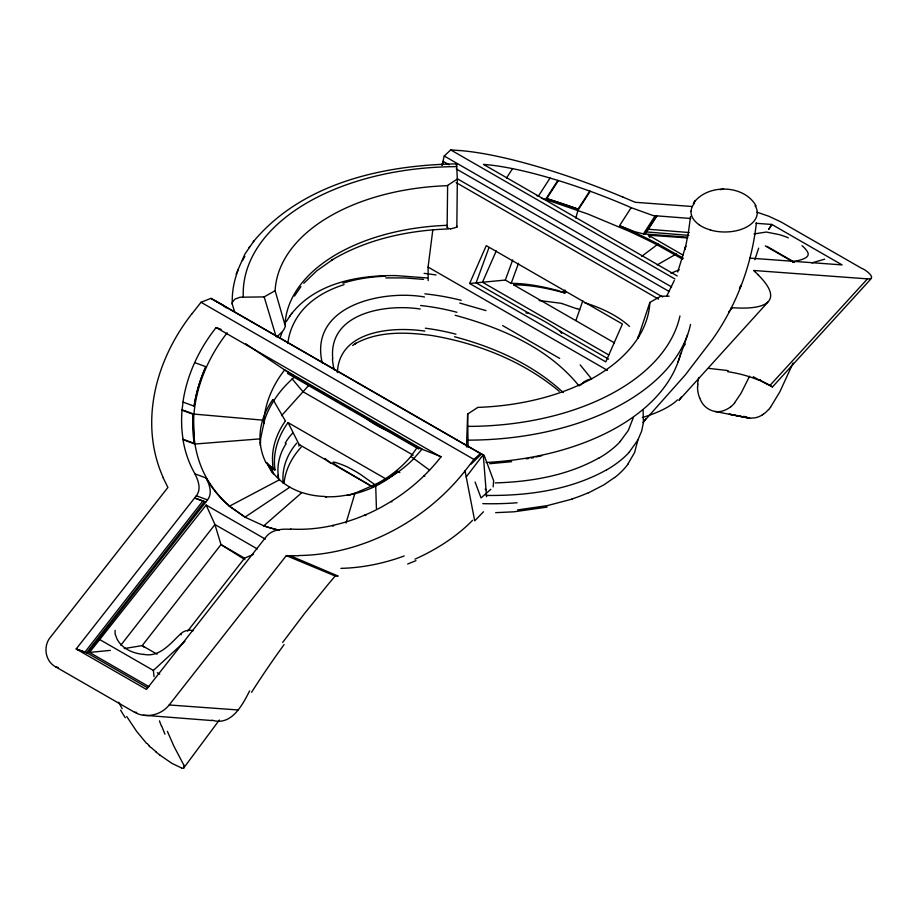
<?xml version="1.0" encoding="UTF-8"?>
<svg xmlns="http://www.w3.org/2000/svg" width="918" height="918" viewBox="0 0 918 918"><rect width="100%" height="100%" fill="white"/><g stroke="black" fill="none" stroke-linecap="round" stroke-linejoin="round"><path stroke-width="1.38" d="M447.123 226.987L447.628 185.402M697.76 386.765L697.829 384.149M450.6 228.892L456.831 227.216L457.348 179.021L456.567 163.886L456.407 165.607M441.248 456.728L417.3 447.364L294.942 376.632A96.459 75.253 -24.8 0 0 264.51 420.283L260.574 438.827L260.414 445.459L260.092 442.591M468.077 447.284L467.664 414.052L477.521 407.581M337.399 372.593C338.983 330.044 393.432 326.36 424.885 331.123M466.47 446.836L467.664 414.052M184.266 767.023L184.174 766.14M493.127 486.873L493.666 480.825L484.234 455.546L214.904 300.611M260.574 438.827L194.891 444.037L183.084 439.699L182.625 436.279A158.171 128.015 -34.5 0 1 182.028 410.22L183.474 398.733A157.242 127.269 -34.5 0 1 194.685 362.599A154.235 124.825 -34.5 0 1 216.132 327.542L221.112 329.367M285.234 325.775L275.125 290.685A187.49 110.998 1.2 0 1 447.181 185.688M264.132 416.933L263.879 423.657M428.201 280.621L428.086 267.081L432.86 229.569M287.85 343.527C289.445 328.219 297.409 313.922 308.861 303.766A110.894 73.853 9.5 0 1 317.835 296.87A114.05 75.953 9.5 0 1 344.089 284.649M690.531 216.441L688.339 233.08L684.977 249.558L685.735 245.978L677.713 272.015M698.196 380.419L698.667 377.527M756.398 222.695C751.842 264.533 736.764 305.04 712.437 339.43L685.264 374.946L642.944 422.555M643.07 409.784L643.449 422.544L641.659 431.104L637.803 440.181L634.59 452.54L627.786 464.256M115.094 630.322L115.129 634.04L116.942 638.848A40.048 29.227 -14.4 0 0 143.954 654.454M442.04 165.194L444.22 156.003L450.738 149.909L459.379 150.541M456.498 164.012L456.533 163.886C383.506 164.988 302.068 183.003 253.322 241.721M442.155 165.091L443.119 161.361L449.074 164.781M575.827 218.128L577.904 210.325L590.217 191.265A147.626 31.499 21.7 0 1 631.171 207.652L653.088 215.569L690.795 218.484M633.156 418.057L628.302 430.45L620.247 441.374M346.063 523.019L354.979 493.184L375.691 484.314A95.736 74.691 -24.8 0 0 410.885 456.418M280.357 337.204L281.941 332.706M754.848 259.668L758.658 248.181M236.087 274.069L244.945 254.022L254.137 240.631M575.884 320.554L582.781 300.874M678.127 361.772L687.582 334.772M488.973 247.642L476.109 282.859L528.561 313.061A112.799 34.23 17.9 0 1 559.819 331.054L608.611 359.145M469.637 283.478L605.788 361.876L622.427 324.031L486.265 245.634L469.637 283.478L505.336 280.059L512.692 259.943M518.521 263.294L511.165 283.421L505.336 280.059M645.641 418.895L643.977 421.546M793.083 363.012L779.887 391.756L770.466 407.328M496.248 250.935L482.478 282.251L608.737 354.945M674.271 280.529L666.904 295.722M749.558 376.254L741.113 393.122L734.572 402.864M637.803 440.181L629.323 452M211.989 720.16C231.508 726.39 242.49 704.829 249.65 690.875M681.294 397.046L679.182 400.03M286.232 321.667L290.214 315.574M294.471 296.055L300.92 286.6M286.209 443.532C280.047 452.884 276.846 464.336 278.234 475.524M506.472 178.058L512.554 168.637A157.242 33.553 21.7 0 1 546.715 177.082L558.396 180.559A158.171 33.748 21.7 0 1 586.395 189.9L590.217 191.265M550.054 178.046L538.407 196.096L536.525 195.545M541.471 198.219L545.567 199.447L557.88 180.387M589.735 191.105L578.088 209.143L546.738 198.598L558.396 180.559M683.325 258.222L658.114 244.016A160.639 34.276 21.7 0 0 619.547 225.679L631.182 207.652M619.535 225.69L634.854 231.749L643.449 233.895L655.096 215.856M645.125 234.021L656.772 215.971L646.41 231.933L688.879 235.387M658.114 244.016L641.648 256.386M676.314 253.942L657.277 264.854M740.356 286.324L740.826 285.601A158.171 33.748 21.7 0 0 740.918 285.2M740.378 286.462L740.849 285.739A164.999 35.205 21.7 0 1 740.321 286.978M693.274 203.429C707.204 183.439 744.165 184.369 756.088 205.953M693.675 202.798L695.213 200.48M580.646 385.112L583.894 381.808L587.75 379.891A15.767 12.886 -36.5 0 1 591.685 379.019L580.165 364.894M291.155 529.411C282.778 528.653 272.462 529.307 266.576 536.238L146.421 689.418L76.171 648.969L196.326 495.789C201.535 489.26 198.277 480.435 194.903 473.86L206.091 477.968A160.639 130.012 -34.5 0 0 228.995 505.852L244.957 517.167L263.822 525.807A161.293 130.54 -34.5 0 0 277.936 529.95M205.793 502.1L194.605 497.992L204.565 501.549L86.636 652.709L76.171 648.969L87.359 653.077L207.514 499.897C212.712 493.368 209.453 484.543 206.091 477.968M417.3 447.364L410.862 456.407L429.498 470.108M282.652 642.462L304.581 613.419L328.667 583.722L335.173 575.999L338.18 576.079L290.122 555.688L286.324 555.631L169.176 704.967C161.304 715.122 145.801 718.737 134.533 712.253L55.987 667.03C45.005 661.476 42.756 645.802 50.765 636.794L167.914 487.458L163.129 477.75M291.327 314.082C315.7 282.836 358.617 275.056 396.094 275.607L427.306 277.959M289.491 316.561L292.05 313.084M249.042 247.562L249.868 246.449M183.807 767.861L219.345 720.01M466.218 476.924L480.757 457.979M84.949 652.101L202.878 500.941M120.832 645.182L214.95 524.534L206.148 505.049L89.516 652.423L148.842 686.584M187.651 631.125L244.567 558.178L253.414 554.334M481.216 457.371L482.214 456.097M682.717 347.429L685.333 344.066M298.648 555.539A185.757 150.334 -34.5 0 0 465.093 470.831L473.929 459.413L480.435 453.561L483.109 454.949L482.661 455.535M192.091 313.635L201.031 302.286L210.899 298.373L223.499 305.419L226.126 307.863M728.777 311.971L732.323 307.691A185.757 39.635 21.7 0 0 758.302 275.056M413.697 458.667L422.108 449.086L284.637 369.931L245.668 343.78M281.539 415.682L308.655 385.48M513.701 284.878A80.945 24.556 17.9 0 1 564.891 293.037L566.176 291.591M679.022 400.225L767.964 302.056M753.276 376.713L759.691 380.396L760.288 379.742M756.983 212.207L768.859 216.269L780.862 221.869L861.853 268.446C865.789 269.594 877.872 279.393 867.476 278.865L770.053 385.331L759.404 379.822M870.952 278.9L772.463 386.96L759.691 380.396M768.607 409.52L766.197 411.93A33.323 27.827 -85.1 0 1 763.374 414.19M298.832 446.045L299.842 444.989M303.778 283.283L316.848 270.764L332.798 259.507L331.754 260.115C366.764 239.173 407.833 230.407 448.259 228.949M483.465 511.785L474.709 520.839L465.024 470.796M471.186 464.095L481.411 454.066L484.234 455.546M193.216 630.689A10.064 7.344 -14.4 0 0 180.984 633.535C170.84 642.967 159.87 657.552 143.965 654.408M154.029 676.612L153.375 670.45L184.92 641.361M490.832 489.305L481.032 497.946L475.088 482.019M325.19 496.477A82.987 64.352 -25.6 0 1 301.965 492.507L263.822 525.807L263.191 525.578A160.065 129.541 -34.5 0 0 279.347 530.179M467.744 445.838L466.769 446.607M614.498 477.532L604.101 484.738L588.415 492.874M276.8 337.021L282.549 331.387A10.58 7.057 -67.5 0 0 285.475 325.81M244.957 517.167L289.847 487.194A78.443 47.69 -3.7 0 0 301.896 492.61M352.615 345.512L356 343.263L354.956 343.871C378.159 330.801 406.272 332.075 431.781 335.506C477.853 343.275 523.18 361.199 559.28 391.309M457.348 179.021L447.858 185.252M477.67 407.489L477.819 407.385A187.49 110.998 1.2 0 0 649.875 302.401L638.308 337.067M762.273 414.879L763.363 414.167M650.196 302.217L660.753 296.227L669.153 296.17M275.125 290.685L264.177 296.893L240.023 297.225L234.824 299.176L232.277 302.366A5.393 4.349 -2.5 0 0 232.323 304.26L234.446 311.305M598.846 457.99C567.45 475.662 530.856 481.858 495.261 482.902M606.431 469.924C570.055 490.235 527.276 495.938 486.184 495.433M415.957 560.657L407.684 564.008M670.92 273.243L679.228 269.835M354.979 493.184L347.302 495.399L350.676 494.745M371.882 485.84L375.669 484.635L376.437 508.561M290.272 529.032A147.087 119.042 -34.5 0 0 332.201 525.601L336.068 524.626A158.171 128.015 -34.5 0 0 364.457 515.25L364.974 515.09A164.999 133.535 -34.5 0 0 382.967 506.254L390.999 501.538L391.894 501.871M572.052 499.117L547.254 505.634L517.626 509.926M754.045 233.918L766.323 232.047L779.348 234.652A40.048 16.432 12.8 0 1 788.344 237.831M824.651 259.186L811.868 262.892M792.498 261.986C797.294 260.368 813.635 258.727 806.383 250.212A40.048 16.432 12.8 0 0 802.034 245.714M547.071 507.103L513.896 511.808L495.663 512.657M531.132 458.071L533.576 457.646M124.228 648.567L142.198 645.618L157.081 654.19M719.999 189.613L723.556 189.165M526.232 458.805L528.688 458.461M511.59 461.674L489.627 463.728M89.516 652.423L110.367 650.38M385.812 277.913L404.62 277.924L423.542 279.382M298.614 555.757L290.122 555.688M539.164 300.599L539.899 300.634M540.266 300.656L560.6 303.227A43.146 42.825 -50.9 0 1 562.126 303.571M708.455 368.359L728.192 370.597M649.898 237.59L648.418 235.18L687.593 237.946M238.014 709.97L169.176 704.967M692.149 206.493L635.233 202.293L623.047 197.118M756.019 223.292L771.866 224.462L842.104 264.912L749.696 258.096M643.449 233.895L687.662 237.154M867.476 278.865L753.632 270.477L754.975 271.739M731.233 307.61L732.323 307.691M134.533 712.253L136.679 712.425M143.277 715.202L212.092 720.573M648.165 229.225L689.211 232.552M699.757 397.781C702.718 408.235 714.766 414.879 724.91 410.128A26.266 21.802 -84.2 0 0 727.951 408.648A27.781 23.179 -85.4 0 0 730.625 406.812M424.495 296.984C382.726 289.549 308.907 305.361 322.207 362.885M420.192 309.033C386.375 303.709 328.242 312.533 332.741 358.743M264.476 420.283L193.824 414.075L182.005 409.738M714.961 411.482L749.868 418.218L755.239 417.782A30.719 25.406 -82.6 0 0 758.142 416.956A29.227 24.293 -84 0 0 762.296 414.925M746.632 417.598L729.202 414.167L749.868 418.218L743.718 416.324M55.987 667.03L58.35 667.535M459.769 303.066L485.989 310.605M455.167 315.287C501.262 327.806 548.482 347.968 579.063 385.973M454.49 336.734C494.102 347.188 533.048 364.412 563.262 392.594M557.364 290.386L564.891 293.014M562.126 303.594L576.906 308.827M181.454 767.907L172.022 763.432L159.686 754.952M545.567 199.447L587.887 214.032L628.612 231.049A161.935 34.551 21.7 0 1 657.46 245.037L682.659 259.243M578.088 209.143L574.748 207.938A158.171 33.748 21.7 0 0 546.749 198.598M194.685 362.599L205.873 366.707A161.671 130.838 -34.5 0 0 194.168 406.158M424.827 476.201L423.921 475.868A157.678 127.613 -34.5 0 0 440.915 456.969L216.143 327.542M182.957 402.061L194.134 406.169L194.662 402.841A157.242 127.269 -34.5 0 1 205.873 366.707M182.028 410.22L193.216 414.328L194.249 443.371L183.061 439.263M364.974 515.09L365.88 515.423M364.457 515.25L365.353 515.583M332.683 525.406L333.578 525.739M332.201 525.555L333.096 525.888M228.972 505.875L245.588 517.396M196.326 495.789L207.514 499.897M286.324 555.631L335.173 575.999M372.364 486.712L338.788 466.964A37.822 10.752 41.1 0 1 336.091 465.116C324.834 457.566 347.107 466.436 348.886 467.767A63.365 18.016 41.1 0 1 360.935 474.709L375.841 485.358M326.131 497.131L325.247 496.672M260.551 445.425A85.672 68.161 -28.6 0 0 265.807 462.385L267.069 463.12A225.071 8.652 31.4 0 0 269.548 465.46L274.952 469.936L273.208 468.926A357.515 13.747 31.4 0 1 269.731 466.069L267.804 464.382M766.805 246.299L794.242 262.089M765.302 245.932L793.726 262.296M648.418 235.18L682.923 255.055M677.22 275.951L483.499 164.402A154.235 32.91 21.7 0 1 512.554 168.648M450.738 149.909L674.902 278.98M444.22 156.003L671.643 286.944M456.212 168.889L669.176 291.511M457.462 178.826L662.624 296.95M456.154 182.59L658.539 299.119M513.759 284.913L614.429 342.873M428.086 267.081L607.429 370.344M502.639 325.569L559.693 358.422M210.899 298.373L480.435 453.561M201.031 302.286L473.929 459.413M287.563 373.488L418.78 449.04M413.192 455.179L303.032 391.745L292.119 378.859M397.505 471.232L399.846 472.575M275.056 469.901A80.945 63.147 -24.8 0 1 288.022 422.59L386.283 479.15M299.061 444.484L372.777 486.988M206.148 505.049L265.302 539.107M257.361 548.953L214.95 524.534L220.997 544.604L244.876 559.624M244.567 558.178L220.997 544.604L142.198 645.618L144.436 647.408M98.134 638.641L153.375 670.45M157.299 672.722L159.732 674.122M87.359 653.077L147.718 687.834M770.053 385.331L772.428 386.903M294.942 376.632L284.637 369.931A96.746 78.305 -34.5 0 0 264.235 416.921M485.163 489.11L486.024 489.73M755.078 271.82L758.52 275.113M150.644 747.401L148.865 745.703M267.39 464.003L265.795 462.385M146.49 743.305L136.587 731.313L126.695 716.465M273.013 399.559L285.498 421.121M122.14 708.673L118.686 702.259M272.164 472.644L267.092 463.154A82.976 65.396 -25 0 0 279.497 479.747M288.091 422.613L298.947 444.278M167.397 731.359L173.915 746.242L183.898 765.245M273.518 474.158L271.579 467.377M264.177 296.893L275.928 336.011M279.015 480.516L278.383 476.729M273.208 468.926L272.577 464.152M194.249 443.371L193.813 440.388A158.171 128.015 -34.5 0 1 193.216 414.328M483.293 455.053L486.574 496.73M181.053 633.913L181.098 634.808M456.831 227.148L456.774 226.08M679.94 315.964A219.287 129.817 1.2 0 1 468.203 426.388M243.281 296.893A219.287 129.817 1.2 0 1 456.728 166.64M690.531 324.479A230.131 136.243 1.2 0 1 468.329 440.135M232.323 304.26A230.131 136.243 1.2 0 1 238.382 269.536M242.455 260.712A230.131 136.243 1.2 0 1 244.854 256.397M680.663 353.212A221.077 130.884 1.2 0 1 486.035 462.488M638.389 337.652A10.58 4.842 -50.4 0 1 638.102 337.285M638.515 335.724A176.91 104.732 1.2 0 1 638.354 337.904M450.554 228.754A10.58 6.564 -71 0 1 446.963 227.239M285.085 323.997A176.91 104.732 1.2 0 1 446.791 225.335M459.31 150.495A186.147 39.715 21.7 0 1 623.024 197.141M584.525 302.733A83.836 41.138 10.9 0 1 629.484 326.429M739.747 287.896A164.999 35.205 21.7 0 1 739.403 288.344M563.147 292.004A357.515 298.82 -65 0 1 564.995 290.019M511.062 283.352A79.533 24.132 17.9 0 1 557.364 290.444M559.865 330.985A71.765 57.249 89.8 0 1 561.69 333.475M677.518 399.846A128.876 42.71 0.1 0 1 642.382 417.495M727.561 371.664A403.358 209.947 -50.3 0 1 759.083 380.281M577.101 308.414A34.815 34.207 20 0 1 579.751 309.779M525.888 312.935A71.822 57.283 89.6 0 1 528.561 313.061M163.278 477.67A186.147 150.655 -34.5 0 1 192.011 313.6M404.184 555.964A129.392 81.541 -18.2 0 1 340.888 568.357M423.944 475.88A155.222 125.628 -34.5 0 1 390.988 501.526M194.949 473.837A147.626 119.478 -34.5 0 1 183.026 439.711M283.157 483.316A81.45 63.353 -0.2 0 1 296.732 443.13M285.223 443.13A80.417 63.56 9.7 0 1 292.498 433.262M299.429 444.978A7.103 0.918 74.1 0 1 299.05 444.427M227.205 332.786A155.326 125.709 -34.5 0 0 200.675 381.922C189.234 415.728 190.519 455.73 211.347 485.656A161.935 131.056 -34.5 0 0 229.615 506.105L279.52 479.724A78.443 50.742 0 0 0 289.847 487.194M413.754 458.713A96.746 78.294 -34.5 0 1 375.646 484.566M397.62 471.324A79.533 62.045 -24.8 0 1 350.676 494.595M260.276 442.545A79.533 62.045 -24.8 0 1 272.875 399.502M347.291 495.009A85.672 67.221 -28.3 0 1 326.223 496.764M272.761 464.118A79.533 62.045 -24.8 0 1 285.36 421.064M472.563 520.311A128.876 73.497 -19.6 0 1 414.982 559.142M284.018 483.488A82.574 61.839 -15.2 0 1 301.138 447.181M325.224 496.627A225.071 8.652 31.4 0 1 326.51 497.453M251.555 692.321A403.358 169.761 -58.5 0 1 284.098 644.585M278.062 476.396A43.146 14.573 65.7 0 1 277.924 475.18M387.763 430.714A112.799 88.002 -24.8 0 1 365.135 417.461M699.034 224.658A33.289 19.691 1.7 0 1 690.956 211.209M710.612 230.016A33.094 19.599 1.2 0 1 699.011 224.715M691.082 211.278A33.094 19.599 1.2 0 1 693.698 204.244M710.429 230.051A33.163 19.68 1.1 0 0 735.823 230.866A33.002 19.565 1.2 0 0 749.008 225.598A33.691 19.955 1.2 0 0 754.309 220.79A33.094 19.599 1.2 0 0 757.235 213.32L757.201 211.496A33.323 19.726 1.3 0 0 755.066 205.689M693.905 203.739A33.702 19.955 1.2 0 1 694.616 202.878M425.355 328.208A142.347 82.712 6.5 0 1 455.959 334.209M342.884 283.192A127.889 84.949 9.3 0 1 385.365 276.238M424.105 273.357A192.562 113.43 7.4 0 1 436.027 274.975M620.396 441.409A114.463 58.006 -5.8 0 1 599.018 458.071M629.415 452.023A121.119 62.711 -5 0 1 606.546 469.97M541.723 455.707A97.285 52.487 -3.7 0 1 535.871 456.957M424.862 293.84A156.967 92.81 5.8 0 1 461.261 300.335M334.244 369.851A140.144 91.8 -1.7 0 1 332.431 358.766M420.57 305.499A145.962 85.822 6.3 0 1 456.912 312.281M627.912 464.279A120.35 62.194 -5 0 1 614.681 477.589M588.254 492.771A121.015 62.458 -5.2 0 1 571.925 498.99M517.075 502.766A190.003 107.635 -4.4 0 1 482.776 503.649M330.973 463.429A236.695 163.014 -8.2 0 1 324.995 458.449M161.442 726.104A503.007 266.679 -49.9 0 1 159.457 720.86M164.976 734.148A510.247 248.835 -58.6 0 1 161.843 726.367M183.784 765.153A42.538 7.057 41.3 0 1 184.093 766.071M184.231 767A33.323 5.726 39.3 0 1 183.99 767.7M183.829 767.884A29.227 5.026 38.6 0 1 182.762 768.194A30.719 5.198 37.7 0 1 181.661 768.079M159.755 754.929A30.351 5.99 35.8 0 1 155.727 751.739M156.049 751.75A31.453 6.437 35.7 0 1 151.172 747.55M149.462 745.864A48.218 11.945 34.2 0 1 147.098 743.5M125.307 717.784A503.546 322.723 -51.4 0 1 120.579 710.107M770.489 407.351A42.538 36.066 -87.7 0 1 768.63 409.554M734.652 402.968A32.027 27.024 -87.4 0 1 730.671 406.881M699.585 397.896A27.735 22.411 -81.5 0 1 697.496 386.788M697.68 384.149A39.095 30.191 -83 0 1 698.047 380.396M771.866 224.462L768.756 229.27L771.866 224.462"/></g></svg>
